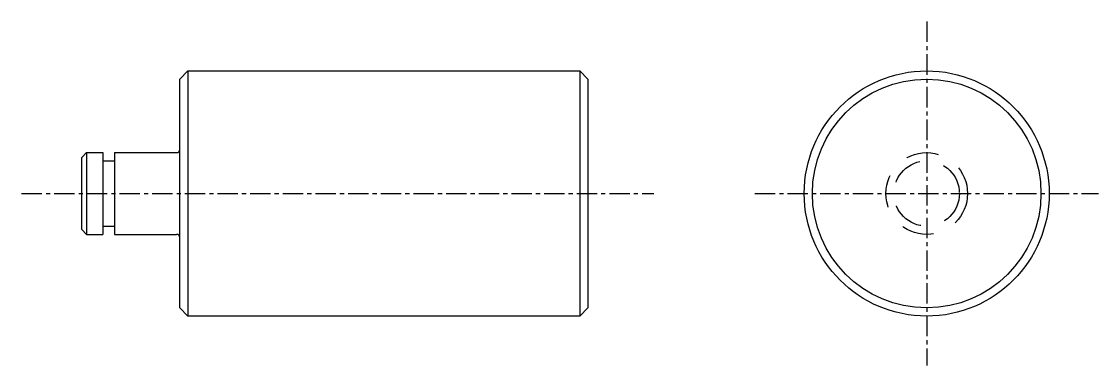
# Model space of a CAD drawing. Extents: x 62.5 to 130.7, y 73.8 to 172.6.
# Drawn here: x 64.7 to 130.7, y 151.6 to 172.6 of the extents above; entities outside this region: 2.
import ezdxf

# ---------------------------------------------------------------- set-up
doc = ezdxf.new("R2010")
doc.units = 0
doc.linetypes.add('CENTER', pattern=[2, 1.25, -0.25, 0.25, -0.25])
doc.linetypes.add('DASHED', pattern=[3.5, 2, -1.5])
doc.layers.get('0').update_dxf_attribs({"linetype": 'CONTINUOUS'})
doc.layers.add('CENTER', color=1, linetype='CENTER')

msp = doc.modelspace()

# ---------------------------------------------------------------- linework, layer by layer
for p, q in [((74.425, 169.11), (74.925, 169.61)), ((74.925, 169.61), (74.925, 154.61)), ((74.925, 169.61), (98.925, 169.61)), ((98.925, 169.61), (98.925, 154.61)), ((98.925, 169.61), (99.425, 169.11)), ((74.425, 155.11), (74.425, 169.11)), ((99.425, 169.11), (99.425, 155.11)), ((74.925, 165.86), (74.925, 165.86)), ((68.425, 159.91), (68.425, 164.31)), ((74.925, 162.11), (74.925, 162.11)), ((74.925, 154.61), (74.425, 155.11)), ((99.425, 155.11), (98.925, 154.61)), ((98.925, 154.61), (74.925, 154.61))]:
    msp.add_line(p, q)
at = {"linetype": 'CONTINUOUS'}
for p, q in [((68.425, 164.31), (68.725, 164.61)), ((69.725, 164.61), (69.725, 159.61)), ((70.425, 164.61), (70.425, 159.61)), ((69.725, 164.11), (70.425, 164.11)), ((68.425, 159.91), (68.725, 159.61)), ((69.725, 160.11), (70.425, 160.11))]:
    msp.add_line(p, q, dxfattribs=at)
at = {"color": 7, "linetype": 'CONTINUOUS'}
for p, q in [((68.725, 164.61), (69.725, 164.61)), ((68.725, 164.61), (68.725, 159.61)), ((70.425, 164.61), (74.225, 164.61)), ((68.725, 159.61), (69.725, 159.61)), ((70.425, 159.61), (74.225, 159.61))]:
    msp.add_line(p, q, dxfattribs=at)
at = {"linetype": 'CONTINUOUS'}
for radius in [7.5, 7]:
    msp.add_circle((120.17, 162.11), radius, dxfattribs=at)
at = {"color": 3, "linetype": 'DASHED'}
for radius in [2.5, 2]:
    msp.add_circle((120.17, 162.11), radius, dxfattribs=at)
at = {"linetype": 'CONTINUOUS'}
for centre, start, end in [((74.225, 164.81), 270, 0), ((74.225, 159.41), 0, 90)]:
    msp.add_arc(centre, 0.2, start, end, dxfattribs=at)
at = {"layer": 'CENTER', "color": 1, "linetype": 'CENTER'}
for p, q in [((120.17, 172.629), (120.17, 151.591)), ((64.741, 162.11), (103.466, 162.11)), ((109.651, 162.11), (130.689, 162.11))]:
    msp.add_line(p, q, dxfattribs=at)

# ---------------------------------------------------------------- texts
for s, p in [('SFRX 15-25-F6-B2-P5', (62.267, 88.885)), ('SFRX15', (62.267, 73.885))]:
    msp.add_text(s, height=4).set_placement(p)

doc.saveas('drawing.dxf')
